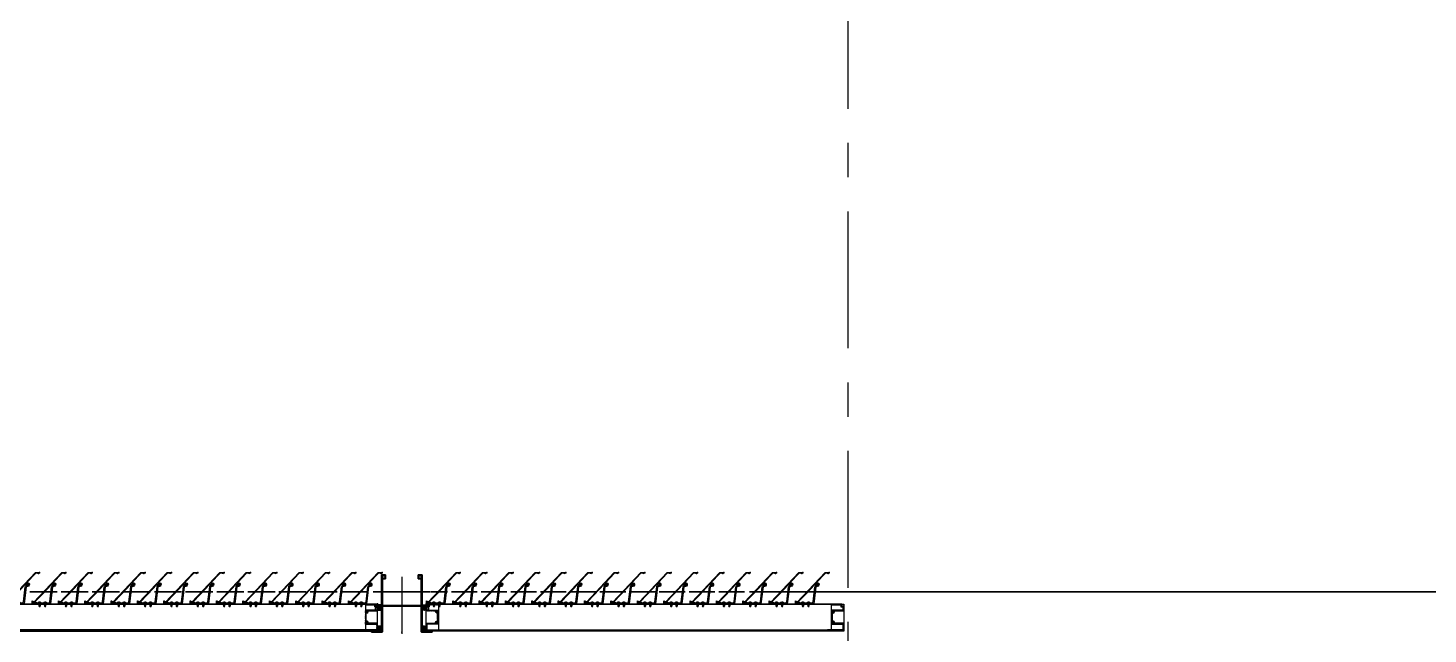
# Model space of a CAD drawing. Header units: millimetres. Extents: x -25371 to 2282244, y -90657 to 147824.
# Drawn here: x 2098426 to 2101879, y 48961 to 50456 of the extents above; entities that cross this region are included whole.
import ezdxf
from ezdxf.enums import TextEntityAlignment as Align

# ---------------------------------------------------------------- set-up
doc = ezdxf.new("R2010")
doc.units = ezdxf.units.MM
doc.set_wipeout_variables(frame=1)
doc.linetypes.add('CENTER', pattern=[50.8, 31.75, -6.35, 6.35, -6.35])
doc.linetypes.add('TA_GL_000.90000', pattern=[2.475, 0.9, -0.225, 0.225, -0.225, 0.9])
for name, color, linetype in [('000 - 0_SYM_DWG_GRIDLINE_MAIN_COLOR_251', 7, 'Continuous'), ('000 - 0_SYM_DWG_SLOPE-SYM_TEXT_COLOR_3', 7, 'Continuous'), ('000 - EXISTING_BUILDING_MAIN_COLOR_1', 7, 'Continuous'), ('000 - GRID', 7, 'CENTER'), ('010 - ASPG_ACCESSORIES_MAIN_COLOR_1', 7, 'Continuous'), ('010 - ASPG_EXTR_MAIN_COLOR_2', 7, 'Continuous'), ('010 - ASPG_FASTERN_MAIN_COLOR_1', 7, 'Continuous'), ('010 - ASPG_FRAMING_CUT_COLOR_4', 7, 'Continuous'), ('010 - ASPG_FRAMING_HATCH_', 7, 'Continuous'), ('010 - ASPG_FRAMING_MAIN_COLOR_2', 7, 'Continuous'), ('010 - ASPG_FRAMING_SUB_COLOR_2', 7, 'Continuous'), ('010 - ASPG_FRAMING_WIPEOUT_', 7, 'Continuous'), ('BOLT & SCREW', 7, 'Continuous')]:
    doc.layers.add(name, color=color, linetype=linetype)
for name, color, linetype, plot in [('010 - ASPG_EXTR_DEF_SUB', 7, 'Continuous', False), ('010 - ASPG_FASTERN_DEF_SUB', 7, 'Continuous', False), ('010 - ASPG_FRAMING_DEF_SUB', 7, 'Continuous', False)]:
    doc.layers.add(name, color=color, linetype=linetype, plot=plot)
doc.layers.add('12-GRID', color=7, linetype='CENTER', lineweight=13)
doc.layers.add('SCREW', color=7, linetype='Continuous', lineweight=5)
doc.styles.add('Arial', font='arial.ttf', dxfattribs={"height": 300})
doc.styles.add('TA', font='', dxfattribs={"height": 4.5})
doc.styles.get('TA').set_extended_font_data('Cordia New')
pattern_1 = [(270, (1257419.24324, -520041.6224), (0.65495992507, -1.1344238721), [0.7562825814, -1.5125651628]), (30, (1257419.24324, -520041.6224), (0.65495992936, 1.1344238696), [0.7562825814, -1.5125651628]), (330, (1257419.24324, -520041.6224), (1.30991985442, -2.48e-09), [-1.5125651628, 0.7562825814])]
pattern_2 = [(315, (1257419.4929, -520021.6224), (1.3369313545, 1.3369313545), []), (45, (1257419.4929, -520021.6224), (-1.3369313545, 1.3369313545), [])]
pattern_3 = [(270, (1257419.4425, -520043.9224), (0.65495992507, -1.1344238721), [0.7562825814, -1.5125651628]), (30, (1257419.4425, -520043.9224), (0.65495992936, 1.1344238696), [0.7562825814, -1.5125651628]), (330, (1257419.4425, -520043.9224), (1.30991985442, -2.48e-09), [-1.5125651628, 0.7562825814])]
pattern_4 = [(315, (1257419.1929, -520023.9224), (1.3369313545, 1.3369313545), []), (45, (1257419.1929, -520023.9224), (-1.3369313545, 1.3369313545), [])]

# ---------------------------------------------------------------- blocks, each defined once
blk = doc.blocks.new('*U2483')
at = {"layer": '12-GRID', "color": 7, "linetype": 'CENTER'}
for p, q in [((0, -6.2), (0, 2.2)), ((-4.2, -2), (4.2, -2))]:
    blk.add_line(p, q, dxfattribs=at)
at = {"layer": 'BOLT & SCREW', "color": 7}
for p, q in [((-0.6, -1.8), (-1.8, -1.6)), ((-0.6, -2.2), (-1.8, -2.4)), ((-0.5, -1.8), (-0.9, -1.6)), ((-0.5, -2.2), (-0.9, -2.4)), ((-0.2, -1.4), (-0.4, -0.2)), ((-0.2, -1.5), (-0.4, -1.1)), ((-0.2, -2.5), (-0.4, -2.9)), ((-0.2, -2.6), (-0.4, -3.8)), ((0.2, -1.4), (0.4, -0.2)), ((0.2, -1.5), (0.4, -1.1)), ((0.4, -2.9), (0.2, -2.5)), ((0.2, -2.6), (0.4, -3.8)), ((0.5, -1.8), (0.9, -1.6)), ((0.5, -2.2), (0.9, -2.4)), ((0.6, -1.8), (1.8, -1.6)), ((0.6, -2.2), (1.8, -2.4))]:
    blk.add_line(p, q, dxfattribs=at)
for points in [[(-1.8, -1.6), (-0.9, -1.6, 0.414214), (-0.4, -1.1), (-0.4, -0.2), (0.4, -0.2), (0.4, -1.1, 0.414214), (0.9, -1.6), (1.8, -1.6), (1.8, -2.4), (0.9, -2.4, 0.414214), (0.4, -2.9), (0.4, -3.8), (-0.4, -3.8), (-0.4, -2.9, 0.414214), (-0.9, -2.4), (-1.8, -2.4)], [(0.2, -2.5, -0.414214), (0.5, -2.2), (0.6, -2.2), (0.6, -1.8), (0.5, -1.8, -0.414214), (0.2, -1.5), (0.2, -1.4), (-0.2, -1.4), (-0.2, -1.5, -0.414214), (-0.5, -1.8), (-0.6, -1.8), (-0.6, -2.2), (-0.5, -2.2, -0.414214), (-0.2, -2.5), (-0.2, -2.6), (0.2, -2.6)]]:
    blk.add_lwpolyline(points, format="xyb", close=True, dxfattribs=at)
blk.add_circle((0, -2), 3.5, dxfattribs=at)
blk = doc.blocks.new('000_ASPG_TYP_FILES_20260218-010703_FRAME_EXTR_')
at = {"layer": '010 - ASPG_FRAMING_HATCH_'}
h = blk.add_hatch(dxfattribs=at)
h.set_pattern_fill('ANSI32', scale=0.1, angle=180)
edge = h.paths.add_edge_path()
edge.add_line((2, 16), (2, 2))
edge.add_line((2, 2), (39.7, 2))
edge.add_arc((39.7, 1.7), 0.3, 0, 90, ccw=False)
edge.add_line((40, 1.7), (40, 0.3))
edge.add_arc((39.7, 0.3), 0.3, -90, 0, ccw=False)
edge.add_line((39.7, 0), (0.3, 0))
edge.add_arc((0.3, 0.3), 0.3, 180, 270, ccw=False)
edge.add_line((0, 0.3), (0, 17.7))
edge.add_arc((0.3, 17.7), 0.3, 90, 180, ccw=False)
edge.add_line((0.3, 18), (22.6, 18))
edge.add_arc((22.6, 18.5), 0.5, 270, 380.2095)
edge.add_arc((26.2, 19.8), 3.35, 182.0638, 200.2095, ccw=False)
edge.add_arc((23.6, 19.7), 0.76, 2.0638, 182.0638, ccw=False)
edge.add_arc((26.2, 19.8), 1.83, 182.0638, 447.9362)
edge.add_arc((26.3, 22.4), 0.76, 87.9362, 267.9362, ccw=False)
edge.add_arc((26.2, 19.8), 3.35, 69.7905, 87.9362, ccw=False)
edge.add_arc((27.5, 23.4), 0.5, 249.7905, 360)
edge.add_line((28, 23.4), (28, 26.7))
edge.add_line((28, 26.7), (28.5, 27.2))
edge.add_line((28.5, 27.2), (28, 27.7))
edge.add_line((28, 27.7), (28, 38.6))
edge.add_line((28, 38.6), (28.5, 39.1))
edge.add_line((28.5, 39.1), (28, 39.6))
edge.add_line((28, 39.6), (28, 42.9))
edge.add_arc((27.5, 42.9), 0.5, 0, 110.2095)
edge.add_arc((26.2, 46.5), 3.35, 272.0638, 290.2095, ccw=False)
edge.add_arc((26.3, 43.9), 0.76, 92.0638, 272.0638, ccw=False)
edge.add_arc((26.2, 46.5), 1.83, 272.0638, 537.9362)
edge.add_arc((23.6, 46.6), 0.76, 177.9362, 357.9362, ccw=False)
edge.add_arc((26.2, 46.5), 3.35, 159.7905, 177.9362, ccw=False)
edge.add_arc((22.6, 47.8), 0.5, 339.7905, 450)
edge.add_line((22.6, 48.3), (0.3, 48.3))
edge.add_arc((0.3, 48.6), 0.3, 180, 270, ccw=False)
edge.add_line((0, 48.6), (0, 60))
edge.add_arc((0.3, 60), 0.3, 90, 180, ccw=False)
edge.add_line((0.3, 60.3), (5, 60.3))
edge.add_line((5, 60.3), (5, 65))
edge.add_arc((5.3, 65), 0.3, 90, 180, ccw=False)
edge.add_line((5.3, 65.3), (30, 65.3))
edge.add_line((30, 65.3), (30, 63.6))
edge.add_arc((29.7, 63.6), 0.3, -90, 0, ccw=False)
edge.add_line((29.7, 63.3), (7.3, 63.3))
edge.add_arc((7.3, 63), 0.3, 90, 180)
edge.add_line((7, 63), (7, 58.3))
edge.add_line((7, 58.3), (2.3, 58.3))
edge.add_arc((2.3, 58), 0.3, 90, 180)
edge.add_line((2, 58), (2, 50.6))
edge.add_arc((2.3, 50.6), 0.3, 180, 270)
edge.add_line((2.3, 50.3), (29.7, 50.3))
edge.add_arc((29.7, 50), 0.3, 0, 90, ccw=False)
edge.add_line((30, 50), (30, 26.7))
edge.add_line((30, 26.7), (30, 16.3))
edge.add_arc((29.7, 16.3), 0.3, -90, 0, ccw=False)
edge.add_line((29.7, 16), (2, 16))
at = {"layer": '010 - ASPG_FRAMING_CUT_COLOR_4', "color": 7}
blk.add_lwpolyline([(2, 16), (2, 2), (39.7, 2, -0.414214), (40, 1.7), (40, 0.3, -0.414214), (39.7, 0), (0.3, 0, -0.414214), (0, 0.3), (0, 17.7, -0.414214), (0.3, 18), (22.6, 18, 0.52173), (23, 18.7, -0.079342), (22.8, 19.7, -1), (24.3, 19.8, 2.296346), (26.2, 21.7, -1), (26.3, 23.2, -0.079342), (27.3, 23, 0.52173), (28, 23.4), (28, 26.7), (28.5, 27.2), (28, 27.7), (28, 38.6), (28.5, 39.1), (28, 39.6), (28, 42.9, 0.52173), (27.3, 43.3, -0.079342), (26.3, 43.1, -1), (26.2, 44.6, 2.296346), (24.3, 46.5, -1), (22.8, 46.6, -0.079342), (23, 47.6, 0.52173), (22.6, 48.3), (0.3, 48.3, -0.414214), (0, 48.6), (0, 60, -0.414214), (0.3, 60.3), (5, 60.3), (5, 65, -0.414214), (5.3, 65.3), (30, 65.3), (30, 63.6, -0.414214), (29.7, 63.3), (7.3, 63.3, 0.414214), (7, 63), (7, 58.3), (2.3, 58.3, 0.414214), (2, 58), (2, 50.6, 0.414214), (2.3, 50.3), (29.7, 50.3, -0.414214), (30, 50), (30, 26.7), (30, 16.3, -0.414214), (29.7, 16)], format="xyb", close=True, dxfattribs=at)
at = {"color": 7}
for p in [(26.2, 48.5), (26.2, 21.8)]:
    blk.add_blockref('*U2483', p, dxfattribs=at)
blk = doc.blocks.new('*U2490')
at = {"layer": '010 - ASPG_FRAMING_HATCH_', "transparency": 33554585}
h = blk.add_hatch(dxfattribs=at)
h.set_pattern_fill('ANSI32', scale=0.25)
edge = h.paths.add_edge_path()
edge.add_line((2, -50), (2, -75))
edge.add_line((2, -75), (0, -75))
edge.add_line((0, -75), (0, -49))
edge.add_arc((1, -49), 1, 90, 180, ccw=False)
edge.add_line((1, -48), (63, -48))
edge.add_arc((63, -47), 1, 270, 360)
edge.add_line((64, -47), (64, 47))
edge.add_arc((63, 47), 1, 0, 90)
edge.add_line((63, 48), (1, 48))
edge.add_arc((1, 49), 1, 180, 270, ccw=False)
edge.add_line((0, 49), (0, 75))
edge.add_line((0, 75), (2, 75))
edge.add_line((2, 75), (2, 50))
edge.add_line((2, 50), (141, 50))
edge.add_line((141, 50), (141, 41))
edge.add_arc((140, 41), 1, 270, 360, ccw=False)
edge.add_line((140, 40), (132, 40))
edge.add_arc((132, 41), 1, 180, 270, ccw=False)
edge.add_line((131, 41), (131, 47))
edge.add_arc((130, 47), 1, 0, 90)
edge.add_line((130, 48), (67, 48))
edge.add_arc((67, 47), 1, 90, 180)
edge.add_line((66, 47), (66, -47))
edge.add_arc((67, -47), 1, 180, 270)
edge.add_line((67, -48), (130, -48))
edge.add_arc((130, -47), 1, 270, 360)
edge.add_line((131, -47), (131, -41))
edge.add_arc((132, -41), 1, 90, 180, ccw=False)
edge.add_line((132, -40), (140, -40))
edge.add_arc((140, -41), 1, 0, 90, ccw=False)
edge.add_line((141, -41), (141, -50))
edge.add_line((141, -50), (2, -50))
h.paths.add_polyline_path([(139, 48), (139, 42), (133, 42), (133, 48)], flags=16)
h.paths.add_polyline_path([(139, -48), (139, -42), (133, -42), (133, -48)], flags=16)
at = {"layer": '010 - ASPG_FRAMING_HATCH_'}
h = blk.add_hatch(dxfattribs=at)
h.set_pattern_fill('ANSI37', scale=0.595498, angle=-90)
h.set_pattern_definition(pattern_4)
edge = h.paths.add_edge_path()
edge.add_ellipse((11.5, 55), major_axis=(0, -5), ratio=0.644482, start_angle=180, end_angle=360, ccw=False)
edge.add_line((11.5, 60), (2, 60))
edge.add_arc((-7.9, 55), 11.1, -26.7963, 26.7963, ccw=False)
edge.add_line((2, 50), (11.5, 50))
h = blk.add_hatch(dxfattribs=at)
h.set_pattern_fill('HONEY', scale=0.238199, angle=-90)
h.set_pattern_definition(pattern_3)
edge = h.paths.add_edge_path()
edge.add_ellipse((11.8, 55), major_axis=(0, -5), ratio=0.644482, start_angle=0, end_angle=360, ccw=False)
h = blk.add_hatch(dxfattribs=at)
h.set_pattern_fill('HONEY', scale=0.238199, angle=-90)
h.set_pattern_definition(pattern_1)
edge = h.paths.add_edge_path()
edge.add_ellipse((57.5, 55), major_axis=(0, -5), ratio=0.644482, start_angle=0, end_angle=360)
h = blk.add_hatch(dxfattribs=at)
h.set_pattern_fill('ANSI37', scale=0.595498, angle=-90)
h.set_pattern_definition(pattern_2)
edge = h.paths.add_edge_path()
edge.add_ellipse((57.8, 55), major_axis=(0, -5), ratio=0.644482, start_angle=0, end_angle=180)
edge.add_line((57.8, 60), (62, 60))
edge.add_arc((62, 60.3), 0.3, -90, 0)
edge.add_line((62.3, 60.3), (62.3, 61))
edge.add_line((62.3, 61), (61.8, 61.5))
edge.add_line((61.8, 61.5), (62.3, 62))
edge.add_line((62.3, 62), (61.8, 62.5))
edge.add_line((61.8, 62.5), (62.3, 63))
edge.add_line((62.3, 63), (61.8, 63.5))
edge.add_line((61.8, 63.5), (62.3, 64))
edge.add_line((62.3, 64), (62.3, 65))
edge.add_line((62.3, 65), (63.3, 65))
edge.add_line((63.3, 65), (63.8, 65.5))
edge.add_line((63.8, 65.5), (64.3, 65))
edge.add_line((64.3, 65), (64.8, 65.5))
edge.add_line((64.8, 65.5), (65.3, 65))
edge.add_line((65.3, 65), (65.8, 65.5))
edge.add_line((65.8, 65.5), (66.3, 65))
edge.add_line((66.3, 65), (67, 65))
edge.add_arc((67, 65.3), 0.3, -90, 0)
edge.add_line((67.3, 65.3), (67.3, 60))
edge.add_arc((77.2, 55), 11.1, 153.2037, 206.7963)
edge.add_line((67.3, 50), (57.8, 50))
h = blk.add_hatch(dxfattribs=at)
h.set_pattern_fill('ANSI37', scale=0.595498, angle=-90)
h.set_pattern_definition(pattern_4)
edge = h.paths.add_edge_path()
edge.add_ellipse((11.5, -55), major_axis=(0, 5), ratio=0.644482, start_angle=0, end_angle=180)
edge.add_line((11.5, -60), (2, -60))
edge.add_arc((-7.9, -55), 11.1, 333.2037, 386.7963)
edge.add_line((2, -50), (11.5, -50))
h = blk.add_hatch(dxfattribs=at)
h.set_pattern_fill('HONEY', scale=0.238199, angle=-90)
h.set_pattern_definition(pattern_3)
edge = h.paths.add_edge_path()
edge.add_ellipse((11.8, -55), major_axis=(0, 5), ratio=0.644482, start_angle=0, end_angle=360)
h = blk.add_hatch(dxfattribs=at)
h.set_pattern_fill('HONEY', scale=0.238199, angle=-90)
h.set_pattern_definition(pattern_1)
edge = h.paths.add_edge_path()
edge.add_ellipse((57.5, -55), major_axis=(0, 5), ratio=0.644482, start_angle=0, end_angle=360, ccw=False)
h = blk.add_hatch(dxfattribs=at)
h.set_pattern_fill('ANSI37', scale=0.595498, angle=-90)
h.set_pattern_definition(pattern_2)
edge = h.paths.add_edge_path()
edge.add_ellipse((57.8, -55), major_axis=(0, 5), ratio=0.644482, start_angle=180, end_angle=360, ccw=False)
edge.add_line((57.8, -60), (62, -60))
edge.add_arc((62, -60.3), 0.3, 360, 450, ccw=False)
edge.add_line((62.3, -60.3), (62.3, -61))
edge.add_line((62.3, -61), (61.8, -61.5))
edge.add_line((61.8, -61.5), (62.3, -62))
edge.add_line((62.3, -62), (61.8, -62.5))
edge.add_line((61.8, -62.5), (62.3, -63))
edge.add_line((62.3, -63), (61.8, -63.5))
edge.add_line((61.8, -63.5), (62.3, -64))
edge.add_line((62.3, -64), (62.3, -65))
edge.add_line((62.3, -65), (63.3, -65))
edge.add_line((63.3, -65), (63.8, -65.5))
edge.add_line((63.8, -65.5), (64.3, -65))
edge.add_line((64.3, -65), (64.8, -65.5))
edge.add_line((64.8, -65.5), (65.3, -65))
edge.add_line((65.3, -65), (65.8, -65.5))
edge.add_line((65.8, -65.5), (66.3, -65))
edge.add_line((66.3, -65), (67, -65))
edge.add_arc((67, -65.3), 0.3, 360, 450, ccw=False)
edge.add_line((67.3, -65.3), (67.3, -60))
edge.add_arc((77.2, -55), 11.1, 153.2037, 206.7963, ccw=False)
edge.add_line((67.3, -50), (57.8, -50))
at = {"layer": '010 - ASPG_FASTERN_DEF_SUB', "color": 7}
blk.add_point((0, 0), dxfattribs=at)
at = {"layer": '010 - ASPG_FRAMING_CUT_COLOR_4', "color": 7}
blk.add_lwpolyline([(2, -50), (2, -75), (0, -75), (0, -49, -0.414214), (1, -48), (63, -48, 0.414214), (64, -47), (64, 47, 0.414214), (63, 48), (1, 48, -0.414214), (0, 49), (0, 75), (2, 75), (2, 50), (141, 50), (141, 41, -0.414214), (140, 40), (132, 40, -0.414214), (131, 41), (131, 47, 0.414214), (130, 48), (67, 48, 0.414214), (66, 47), (66, -47, 0.414214), (67, -48), (130, -48, 0.414214), (131, -47), (131, -41, -0.414214), (132, -40), (140, -40, -0.414214), (141, -41), (141, -50)], format="xyb", close=True, dxfattribs=at)
for points in [[(139, 48), (139, 42), (133, 42), (133, 48)], [(139, -48), (139, -42), (133, -42), (133, -48)]]:
    blk.add_lwpolyline(points, close=True, dxfattribs=at)
at = {"layer": '010 - ASPG_FRAMING_DEF_SUB', "color": 7, "transparency": 33554508}
blk.add_line((136.5, 0), (-4.5, 0), dxfattribs=at)
at = {"layer": '010 - ASPG_FRAMING_DEF_SUB', "color": 7, "transparency": 33554457}
for points in [[(2, 50), (15, 50), (15, 60), (2, 60)], [(54.3, 50), (67.3, 50), (67.3, 65.5), (54.3, 65.5)], [(2, -50), (15, -50), (15, -60), (2, -60)], [(54.3, -50), (67.3, -50), (67.3, -65.5), (54.3, -65.5)]]:
    blk.add_lwpolyline(points, close=True, dxfattribs=at)
at = {"layer": '010 - ASPG_FRAMING_SUB_COLOR_2', "color": 7}
for points in [[(11.8, 50), (2, 50, 0.238199), (2, 60), (11.8, 60)], [(57.5, 50), (67.3, 50, -0.238199), (67.3, 60), (67.3, 65.3, -0.414214), (67, 65), (66.3, 65), (65.8, 65.5), (65.3, 65), (64.8, 65.5), (64.3, 65), (63.8, 65.5), (63.3, 65), (62.3, 65), (62.3, 64), (61.8, 63.5), (62.3, 63), (61.8, 62.5), (62.3, 62), (61.8, 61.5), (62.3, 61), (62.3, 60.3, -0.414214), (62, 60), (57.5, 60)], [(11.8, -50), (2, -50, -0.238199), (2, -60), (11.8, -60)], [(57.5, -50), (67.3, -50, 0.238199), (67.3, -60), (67.3, -65.3, 0.414214), (67, -65), (66.3, -65), (65.8, -65.5), (65.3, -65), (64.8, -65.5), (64.3, -65), (63.8, -65.5), (63.3, -65), (62.3, -65), (62.3, -64), (61.8, -63.5), (62.3, -63), (61.8, -62.5), (62.3, -62), (61.8, -61.5), (62.3, -61), (62.3, -60.3, 0.414214), (62, -60), (57.5, -60)]]:
    blk.add_lwpolyline(points, format="xyb", dxfattribs=at)
at = {"layer": '010 - ASPG_FRAMING_SUB_COLOR_2', "color": 7, "extrusion": (0, 0, -1)}
for centre, major_axis in [((11.8, 55), (0, -5)), ((57.5, -55), (0, 5))]:
    blk.add_ellipse(centre, major_axis=major_axis, ratio=0.644482, dxfattribs=at)
at = {"layer": '010 - ASPG_FRAMING_SUB_COLOR_2', "color": 7}
for centre, major_axis in [((57.5, 55), (0, -5)), ((11.8, -55), (0, 5))]:
    blk.add_ellipse(centre, major_axis=major_axis, ratio=0.644482, dxfattribs=at)
blk = doc.blocks.new('PZG35-9D5')
at = {"layer": '010 - ASPG_FASTERN_MAIN_COLOR_1', "color": 7}
for p, q in [((-1.4, 0), (-1.4, -1.1)), ((0, 3.7), (0, -10.5)), ((1.4, 0), (1.4, -0.6)), ((-1.9, -1.4), (1.9, -0.9)), ((-1.9, -1.4), (-1.4, -1.1)), ((-1.9, -1.4), (-1.4, -1.7)), ((-1.9, -2.7), (1.9, -2.2)), ((-1.9, -2.7), (-1.4, -2.4)), ((-1.9, -2.7), (-1.4, -3)), ((-1.9, -4), (-1.4, -3.7)), ((-1.9, -4), (-1, -3.9)), ((-1.9, -4), (-1.4, -4.3)), ((-1.4, -1.1), (1.4, -0.6)), ((-1.4, -1.7), (1.4, -1.2)), ((-1.4, -1.7), (-1.4, -2.4)), ((-1.4, -2.4), (1.4, -1.9)), ((-1.4, -3), (1.4, -2.5)), ((-1.4, -3), (-1.4, -3.7)), ((-1.4, -3.7), (-0.8, -3.6)), ((-1.4, -4.3), (-1.4, -8.1)), ((-1.4, -4.3), (-1.2, -4.3)), ((0, -9.5), (-1.4, -8.1)), ((0, -9.5), (1.4, -8.1)), ((0.6, -3.3), (1.4, -3.2)), ((0.7, -3.7), (1.9, -3.5)), ((0.7, -3.9), (1.4, -3.8)), ((0.7, -4.6), (1.4, -4.5)), ((0.7, -5), (1.9, -4.8)), ((0.7, -5.2), (1.4, -5.1)), ((1.9, -0.9), (1.4, -0.6)), ((1.9, -0.9), (1.4, -1.2)), ((1.4, -1.2), (1.4, -1.9)), ((1.9, -2.2), (1.4, -1.9)), ((1.9, -2.2), (1.4, -2.5)), ((1.4, -2.5), (1.4, -3.2)), ((1.9, -3.5), (1.4, -3.2)), ((1.9, -3.5), (1.4, -3.8)), ((1.4, -3.8), (1.4, -4.5)), ((1.9, -4.8), (1.4, -4.5)), ((1.9, -4.8), (1.4, -5.1)), ((1.4, -5.1), (1.4, -8.1))]:
    blk.add_line(p, q, dxfattribs=at)
blk.add_lwpolyline([(0, -9.5), (0.7, -5.2), (0.7, -3.6, 0.417657), (0.4, -3.3, 0.108102), (-0.8, -3.6), (-1.4, -4.7)], format="xyb", dxfattribs=at)
blk = doc.blocks.new('*U2484')
at = {"layer": 'SCREW', "color": 7}
blk.add_lwpolyline([(3, 1.8, 0.09906), (0.8, 2.5), (0.8, 2.3), (-0.8, 2.3), (-0.8, 2.5, 0.09906), (-3, 1.8, 0.266588), (-3.5, 1), (-3.5, 0.2, 0.414214), (-3.3, 0), (3.3, 0, 0.414214), (3.5, 0.2), (3.5, 1, 0.266588)], format="xyb", close=True, dxfattribs=at)
blk.add_blockref('PZG35-9D5', (0, 0), dxfattribs=at)
blk = doc.blocks.new('*U2491')
at = {"color": 7}
blk.add_point((0, 0), dxfattribs=at)
at = {"layer": '010 - ASPG_ACCESSORIES_MAIN_COLOR_1', "color": 7}
blk.add_lwpolyline([(-39.7, -0.6, 0.414214), (-40, -0.9), (-40, -7.4, 0.57735), (-39.7, -7.6), (-36.6, -5.8, 0.767327), (-36.8, -5.3), (-37.9, -5.3, -0.414214), (-38.2, -5), (-38.2, -2.8, -0.414214), (-38, -2.6), (-32.2, -2.6, -0.388879), (-32, -2.8), (-31.8, -4.3, 0.388879), (-31.3, -4.8), (-30.3, -4.8, 0.414214), (-30, -4.5), (-30, -2.9, -0.414214), (-29.7, -2.6), (0.4, -2.6, -0.378969), (3.4, -5.2), (8, -42.5, 0.446593), (11.6, -45.1, -0.489802), (16.1, -48.7), (16.1, -49.4, -0.18248), (15.8, -50, -0.267949), (15.3, -50.2, 1.122115), (15.1, -52.3, 0.405004), (18.1, -49.4), (18.1, -48.7, 0.489805), (11.2, -43.1, -0.446597), (9.9, -42.3), (4.9, -0.8, 0.364176), (4.6, -0.6)], format="xyb", close=True, dxfattribs=at)
at = {"layer": '010 - ASPG_EXTR_DEF_SUB', "color": 7}
for p in [(-40, -0.5), (43.4, -76.9), (43.4, -77.5)]:
    blk.add_point(p, dxfattribs=at)
at = {"layer": '010 - ASPG_EXTR_MAIN_COLOR_2', "color": 7}
blk.add_lwpolyline([(11.4, -48.2), (11.5, -47.4), (12.2, -47.6), (12.3, -46.8, -0.535538), (14.2, -49.2, 0.991572), (15.7, -49.6, 1.157025), (8.8, -48.8, -0.688558), (8.3, -49), (-17.1, -22.2), (-32.3, -6.1), (-32.3, -2.9, 0.414312), (-32.6, -2.6), (-37.5, -2.6, 0.414116), (-37.8, -2.9), (-37.8, -4.3, 0.414214), (-37.5, -4.6), (-36, -4.6, -0.205895), (-35.8, -4.7), (33.2, -77.5), (43.1, -77.5, 0.668179), (43.4, -77), (40.5, -74.2, 0.668179), (40, -74.4), (40, -76), (33.9, -76), (11.9, -52.8, -0.558354), (12.1, -52, 0.766275), (12, -50.4, -0.438583), (10.7, -48.1)], format="xyb", close=True, dxfattribs=at)
at = {"layer": 'SCREW', "color": 7, "rotation": 180}
for p in [(-21.6, -2.5), (-8.2, -2.5)]:
    blk.add_blockref('*U2484', p, dxfattribs=at)
blk = doc.blocks.new('*U336')
at = {"color": 7}
blk.add_wipeout([(1440, 4), (60, 4), (60, 69.3), (1440, 69.3)], dxfattribs=at).dxf.layer = '010 - ASPG_FRAMING_WIPEOUT_'
blk.add_point((60, 69.5), dxfattribs=at)
at = {"layer": '010 - ASPG_FRAMING_MAIN_COLOR_2', "color": 7}
blk.add_lwpolyline([(1410, 69.3), (90, 69.3), (90, 6), (1410, 6)], close=True, dxfattribs=at)
at = {"layer": '010 - ASPG_FRAMING_SUB_COLOR_2', "color": 7}
for points in [[(1440, 4), (60, 4), (60, 69.3), (1440, 69.3)], [(60, 2), (60, 4), (1440, 4), (1440, 2)]]:
    blk.add_lwpolyline(points, close=True, dxfattribs=at)
at = {"color": 7, "transparency": 33554559, "xscale": -1, "rotation": 270}
for p in [(0, 0), (1500, 0)]:
    blk.add_blockref('*U2490', p, dxfattribs=at)
at = {"color": 7, "rotation": 180}
for p in [(91.8, 69.3), (156.8, 69.3), (221.8, 69.3), (286.8, 69.3), (351.8, 69.3), (416.8, 69.3), (481.8, 69.3), (546.8, 69.3), (611.8, 69.3), (676.8, 69.3), (741.8, 69.3), (806.8, 69.3), (871.8, 69.3), (936.8, 69.3), (1001.8, 69.3), (1066.8, 69.3), (1131.8, 69.3), (1196.8, 69.3), (1261.8, 69.3), (1326.8, 69.3), (1391.8, 69.3)]:
    blk.add_blockref('*U2491', p, dxfattribs=at)
at = {"color": 7}
blk.add_blockref('000_ASPG_TYP_FILES_20260218-010703_FRAME_EXTR_', (60, 4), dxfattribs=at)
at = {"color": 7, "xscale": -1}
blk.add_blockref('000_ASPG_TYP_FILES_20260218-010703_FRAME_EXTR_', (1440, 4), dxfattribs=at)
blk = doc.blocks.new('*U1812')
at = {"color": 7}
blk.add_wipeout([(1090, 4), (60, 4), (60, 69.3), (1090, 69.3)], dxfattribs=at).dxf.layer = '010 - ASPG_FRAMING_WIPEOUT_'
blk.add_point((60, 69.5), dxfattribs=at)
at = {"layer": '010 - ASPG_FRAMING_MAIN_COLOR_2', "color": 7}
blk.add_lwpolyline([(1060, 69.3), (90, 69.3), (90, 6), (1060, 6)], close=True, dxfattribs=at)
at = {"layer": '010 - ASPG_FRAMING_SUB_COLOR_2', "color": 7}
for points in [[(1090, 4), (60, 4), (60, 69.3), (1090, 69.3)], [(60, 2), (60, 4), (1090, 4), (1090, 2)]]:
    blk.add_lwpolyline(points, close=True, dxfattribs=at)
at = {"color": 7, "transparency": 33554559, "xscale": -1, "rotation": 270}
blk.add_blockref('*U2490', (0, 0), dxfattribs=at)
at = {"color": 7, "xscale": -1, "rotation": 180}
for p in [(100.8, 69.3), (165.8, 69.3), (230.8, 69.3), (295.8, 69.3), (360.8, 69.3), (425.8, 69.3), (490.8, 69.3), (555.8, 69.3), (620.8, 69.3), (685.8, 69.3), (750.8, 69.3), (815.8, 69.3), (880.8, 69.3), (945.8, 69.3), (1010.8, 69.3)]:
    blk.add_blockref('*U2491', p, dxfattribs=at)
at = {"color": 7}
blk.add_blockref('000_ASPG_TYP_FILES_20260218-010703_FRAME_EXTR_', (60, 4), dxfattribs=at)
at = {"color": 7, "xscale": -1}
blk.add_blockref('000_ASPG_TYP_FILES_20260218-010703_FRAME_EXTR_', (1090, 4), dxfattribs=at)
blk = doc.blocks.new('C-1-VS01_REV00_20260616-005436_LOPF_ASPG')
at = {"color": 7, "xscale": -1, "zscale": -1, "rotation": 270}
blk.add_blockref('*U336', (9750, 4400), dxfattribs=at)
at = {"color": 7, "rotation": 270}
blk.add_blockref('*U1812', (9750, 4400), dxfattribs=at)
blk = doc.blocks.new('A$C4b8f3cd2')
at = {"layer": '000 - EXISTING_BUILDING_MAIN_COLOR_1', "color": 7}
for p, q in [((9849.1, 5317.2), (9849.1, 5250.1)), ((9849.1, 5250.1), (9849.1, 5317.2)), ((9849.1, 5240.4), (9849.1, 5173.4)), ((9849.1, 5173.4), (9849.1, 5240.4)), ((9849.1, 5163.6), (9849.1, 5096.6)), ((9849.1, 5096.6), (9849.1, 5163.6)), ((9849.1, 5086.9), (9849.1, 5019.9)), ((9849.1, 5019.9), (9849.1, 5086.9)), ((9849.1, 5010.1), (9849.1, 4943.1)), ((9849.1, 4943.1), (9849.1, 5010.1)), ((9849.1, 4933.3), (9849.1, 4866.3)), ((9849.1, 4866.3), (9849.1, 4933.3)), ((9849.1, 4856.6), (9849.1, 4789.6)), ((9849.1, 4789.6), (9849.1, 4856.6)), ((9849.1, 4779.8), (9849.1, 4712.8)), ((9849.1, 4712.8), (9849.1, 4779.8)), ((9849.1, 4703), (9849.1, 4636)), ((9849.1, 4636), (9849.1, 4703)), ((9849.1, 4626.3), (9849.1, 4559.3)), ((9849.1, 4559.3), (9849.1, 4626.3)), ((9849.1, 4549.5), (9849.1, 4482.5)), ((9849.1, 4482.5), (9849.1, 4549.5)), ((9849.1, 4470.5), (9849.1, 4329.5)), ((9849.1, 4329.5), (9849.1, 4470.5)), ((9849.1, 4327.5), (9849.1, 4287.5)), ((9849.1, 4287.5), (9849.1, 4327.5)), ((9849.1, 4277.8), (9849.1, 4214.2)), ((9849.1, 4214.2), (9849.1, 4277.8)), ((9849.1, 4204.5), (9849.1, 4141)), ((9849.1, 4141), (9849.1, 4204.5)), ((9849.1, 4131.3), (9849.1, 4067.7)), ((9849.1, 4067.7), (9849.1, 4131.3)), ((9849.1, 4058), (9849.1, 3994.5)), ((9849.1, 3994.5), (9849.1, 4058)), ((9849.1, 3984.8), (9849.1, 3921.2)), ((9849.1, 3921.2), (9849.1, 3984.8)), ((9849.1, 3950), (9849.1, 3921.2)), ((9849.1, 3911.5), (9849.1, 3848)), ((9849.1, 3911.5), (9849.1, 3848)), ((9849.1, 3848), (9849.1, 3911.5)), ((9849.1, 3838.3), (9849.1, 3774.7)), ((9849.1, 3838.3), (9849.1, 3774.7)), ((9849.1, 3774.7), (9849.1, 3838.3)), ((9849.1, 3765), (9849.1, 3701.5)), ((9849.1, 3765), (9849.1, 3701.5)), ((9849.1, 3701.5), (9849.1, 3765)), ((9849.1, 3691.8), (9849.1, 3628.2)), ((9849.1, 3691.8), (9849.1, 3628.2)), ((9849.1, 3628.2), (9849.1, 3691.8)), ((9849.1, 3628.2), (9849.1, 3670)), ((9849.1, 3618.5), (9849.1, 3555)), ((9849.1, 3555), (9849.1, 3618.5)), ((9849.1, 3618.5), (9849.1, 3555)), ((9849.1, 3555), (9849.1, 3618.5)), ((9849.1, 3543), (9849.1, -2340)), ((9849.1, -4580), (9849.1, 3543)), ((9849.1, 3543), (9849.1, -4580)), ((9849.1, -2340), (9849.1, 3543))]:
    blk.add_line(p, q, dxfattribs=at)
blk = doc.blocks.new('*U334')
at = {"layer": '000 - 0_SYM_DWG_GRIDLINE_MAIN_COLOR_251', "color": 7, "linetype": 'ByBlock', "ltscale": 5}
blk.add_line((2, 0), (-340.667, 0), dxfattribs=at)
at = {"color": 7, "style": 'TA', "flags": 1}
blk.add_attdef('LOCATION', (6, -6), '', height=4.5, rotation=270, dxfattribs=at)
at = {"layer": '000 - 0_SYM_DWG_SLOPE-SYM_TEXT_COLOR_3', "color": 7, "style": 'Arial'}
blk.add_attdef('GRID-HEAD', text='', height=4, rotation=360, dxfattribs=at).set_placement((21.736, 0), align=Align.MIDDLE_CENTER)
blk = doc.blocks.new('C-1-VS01_REV00_20260615-121114_LOPF_DIMS')
at = {"layer": '000 - GRID', "color": 7, "linetype": 'TA_GL_000.90000', "xscale": 75, "yscale": 75, "zscale": 75}
blk.add_blockref('*U334', (13000, 3300), dxfattribs=at)

msp = doc.modelspace()

# ---------------------------------------------------------------- block references
at = {"color": 7, "rotation": 89.99999999999999}
msp.add_blockref('C-1-VS01_REV00_20260616-005436_LOPF_ASPG', (2103748.229, 39215.793), dxfattribs=at)

# ---------------------------------------------------------------- next in the draw order: block references
for name in ['C-1-VS01_REV00_20260615-121114_LOPF_DIMS', 'A$C4b8f3cd2']:
    msp.add_blockref(name, (2103748.229, 39215.793), dxfattribs=at)

doc.saveas('drawing.dxf')
